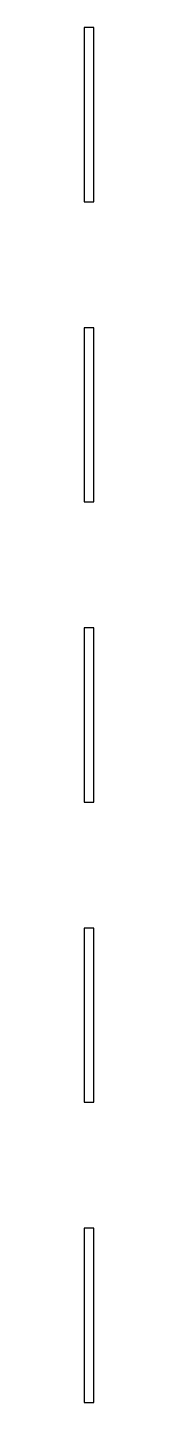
# Model space of a CAD drawing. Header units: metres. Extents: x 251 to 261, y 70 to 1490.
import ezdxf

# ---------------------------------------------------------------- set-up
doc = ezdxf.new("R2010")
doc.units = ezdxf.units.M

msp = doc.modelspace()

# ---------------------------------------------------------------- linework, layer by layer
at = {"layer": 'PARAMETRIX'}
for p, q in [((260.9539, 1490), (250.9539, 1490)), ((250.9539, 1490), (250.9539, 1310)), ((260.9539, 1310), (260.9539, 1490)), ((250.9539, 1310), (260.9539, 1310)), ((260.9539, 1180), (250.9539, 1180)), ((250.9539, 1180), (250.9539, 1000)), ((260.9539, 1000), (260.9539, 1180)), ((250.9539, 1000), (260.9539, 1000)), ((260.9539, 870), (250.9539, 870)), ((250.9539, 870), (250.9539, 690)), ((260.9539, 690), (260.9539, 870)), ((250.9539, 690), (260.9539, 690)), ((260.9539, 560), (250.9539, 560)), ((250.9539, 560), (250.9539, 380)), ((260.9539, 380), (260.9539, 560)), ((250.9539, 380), (260.9539, 380)), ((260.9539, 250), (250.9539, 250)), ((250.9539, 250), (250.9539, 70)), ((260.9539, 70), (260.9539, 250)), ((250.9539, 70), (260.9539, 70))]:
    msp.add_line(p, q, dxfattribs=at)

doc.saveas('drawing.dxf')
